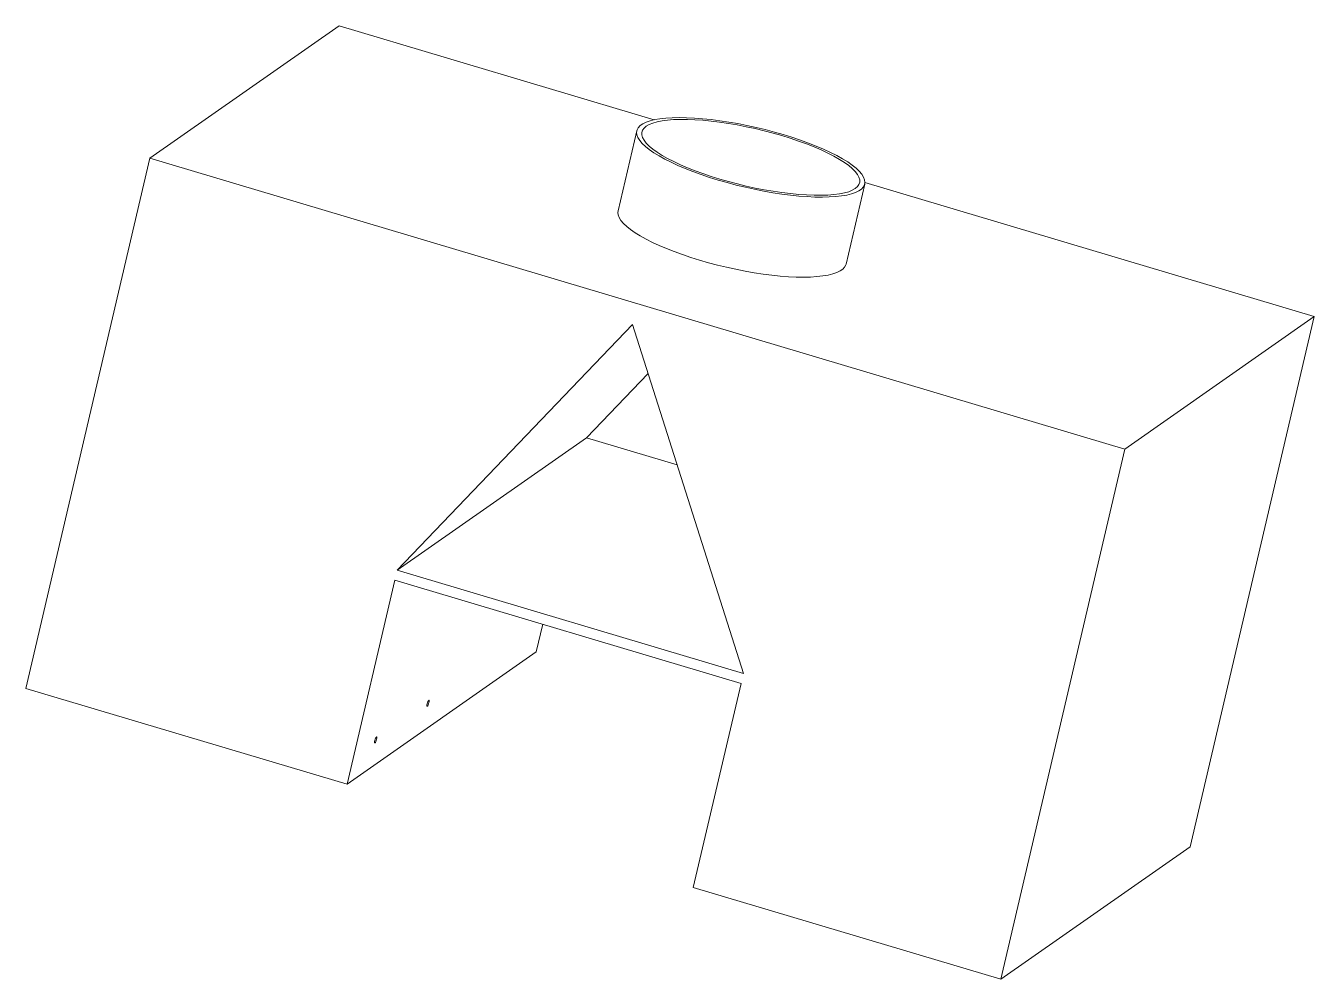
# Model space of a CAD drawing. Header units: millimetres. Extents: x -274 to 332, y -99 to 349.
import ezdxf

# ---------------------------------------------------------------- set-up
doc = ezdxf.new("R2010")
doc.units = ezdxf.units.MM

msp = doc.modelspace()

# ---------------------------------------------------------------- linework, layer by layer
at = {"color": 7, "linetype": 'Continuous', "lineweight": 15}
for p, q in [((-215.26, 286.46), (-126.33, 348.67)), ((-126.33, 348.67), (21.73, 304.49)), ((13.54, 299.35), (4.74, 261.73)), ((-215.26, 286.46), (-273.56, 37.25)), ((242.93, 149.74), (-215.26, 286.46)), ((111.85, 236.68), (120.65, 274.29)), ((120.74, 274.95), (331.86, 211.95)), ((331.86, 211.95), (242.93, 149.74)), ((331.86, 211.95), (273.56, -37.25)), ((11.59, 208.21), (-99.06, 92.83)), ((63.65, 44.28), (11.59, 208.21)), ((-10.13, 155.04), (18.87, 185.28)), ((-99.06, 92.83), (-10.13, 155.04)), ((32.51, 142.32), (-10.13, 155.04)), ((242.93, 149.74), (184.63, -99.46)), ((63.65, 44.28), (-99.06, 92.83)), ((-100.16, 88.13), (-122.6, -7.79)), ((62.55, 39.58), (-100.16, 88.13)), ((-33.67, 54.42), (-30.63, 67.38)), ((-122.6, -7.79), (-33.67, 54.42)), ((-122.6, -7.79), (-273.56, 37.25)), ((40.11, -56.34), (62.55, 39.58)), ((273.56, -37.25), (184.63, -99.46)), ((184.63, -99.46), (40.11, -56.34))]:
    msp.add_line(p, q, dxfattribs=at)
at = {"color": 7, "linetype": 'Continuous', "lineweight": 15, "flags": 128}
for points in [[(51.81, 276.13), (56, 274.93), (60.26, 273.81), (64.56, 272.77), (68.88, 271.82), (73.19, 270.97), (77.46, 270.22), (81.67, 269.58), (85.77, 269.06), (89.76, 268.64), (93.6, 268.35), (97.27, 268.17), (100.74, 268.12), (103.99, 268.19), (107.01, 268.37), (109.76, 268.68), (112.24, 269.11), (114.43, 269.65), (116.31, 270.3), (117.87, 271.06), (119.1, 271.92), (119.99, 272.88), (120.54, 273.93), (120.75, 275.06), (120.6, 276.27), (120.11, 277.54), (119.28, 278.88), (118.11, 280.27), (116.6, 281.7), (114.78, 283.16), (112.64, 284.65), (110.21, 286.15), (107.5, 287.66), (104.53, 289.16), (101.32, 290.64), (97.88, 292.1), (94.25, 293.53), (90.43, 294.91), (86.47, 296.25), (82.38, 297.51), (78.19, 298.71), (73.93, 299.84), (69.63, 300.88), (65.31, 301.82), (61, 302.67), (56.73, 303.42), (52.53, 304.06), (48.42, 304.59), (44.43, 305), (40.59, 305.3), (36.93, 305.47), (33.45, 305.53), (30.2, 305.46), (27.19, 305.27), (24.43, 304.96), (21.95, 304.54), (19.76, 304), (17.88, 303.35), (16.32, 302.59), (15.09, 301.73), (14.2, 300.77), (13.65, 299.72), (13.45, 298.59), (13.59, 297.38), (14.08, 296.1), (14.92, 294.77), (16.09, 293.38), (17.59, 291.95), (19.42, 290.48), (21.55, 289), (23.98, 287.49), (26.69, 285.99), (29.66, 284.49), (32.88, 283), (36.31, 281.54), (39.95, 280.11), (43.76, 278.73), (47.72, 277.4), (51.81, 276.13)], [(52.51, 276.62), (56.61, 275.44), (60.79, 274.34), (65, 273.33), (69.24, 272.41), (73.46, 271.59), (77.63, 270.87), (81.73, 270.27), (85.74, 269.77), (89.61, 269.39), (93.33, 269.13), (96.88, 268.99), (100.21, 268.98), (103.33, 269.08), (106.19, 269.31), (108.79, 269.65), (111.1, 270.12), (113.12, 270.69), (114.82, 271.38), (116.19, 272.17), (117.23, 273.07), (117.92, 274.05), (118.27, 275.13), (118.27, 276.28), (117.91, 277.51), (117.22, 278.8), (116.17, 280.14), (114.8, 281.53), (113.1, 282.96), (111.08, 284.41), (108.76, 285.88), (106.16, 287.35), (103.29, 288.83), (100.18, 290.28), (96.84, 291.72), (93.29, 293.12), (89.57, 294.48), (85.69, 295.78), (81.69, 297.03), (77.58, 298.2), (73.41, 299.3), (69.19, 300.31), (64.96, 301.23), (60.74, 302.05), (56.56, 302.77), (52.46, 303.38), (48.46, 303.87), (44.58, 304.25), (40.86, 304.51), (37.32, 304.65), (33.98, 304.67), (30.87, 304.56), (28, 304.34), (25.4, 303.99), (23.09, 303.53), (21.08, 302.95), (19.38, 302.26), (18.01, 301.47), (16.97, 300.58), (16.27, 299.59), (15.93, 298.52), (15.93, 297.36), (16.28, 296.14), (16.98, 294.85), (18.02, 293.5), (19.4, 292.11), (21.1, 290.69), (23.11, 289.23), (25.43, 287.77), (28.03, 286.29), (30.9, 284.82), (34.02, 283.36), (37.36, 281.93), (40.9, 280.52), (44.63, 279.17), (48.5, 277.86), (52.51, 276.62)], [(4.74, 261.73), (4.65, 260.97), (4.79, 259.76), (5.28, 258.49), (6.12, 257.15), (7.29, 255.76), (8.79, 254.33), (10.62, 252.87), (12.75, 251.38), (15.18, 249.88), (17.89, 248.37), (20.86, 246.87), (24.08, 245.38), (27.51, 243.92), (31.15, 242.5), (34.96, 241.11), (38.92, 239.78), (43.01, 238.51), (47.2, 237.31), (51.46, 236.19), (55.76, 235.15), (60.08, 234.2), (64.39, 233.35), (68.66, 232.61), (72.87, 231.97), (76.97, 231.44), (80.96, 231.03), (84.8, 230.73), (88.47, 230.56), (91.94, 230.5), (95.19, 230.57), (98.21, 230.76), (100.96, 231.07), (103.44, 231.49), (105.63, 232.03), (107.51, 232.68), (109.07, 233.44), (110.3, 234.3), (111.19, 235.26), (111.74, 236.31), (111.85, 236.68)], [(-84.95, 29.95), (-85.04, 29.43), (-85.06, 29.04), (-84.99, 28.83), (-84.86, 28.83), (-84.67, 29.05), (-84.47, 29.45), (-84.27, 29.97), (-84.11, 30.53), (-84.02, 31.05), (-84, 31.45), (-84.06, 31.66), (-84.2, 31.65), (-84.38, 31.43), (-84.59, 31.03), (-84.79, 30.51), (-84.95, 29.95)], [(-109.54, 12.75), (-109.63, 12.23), (-109.65, 11.83), (-109.59, 11.62), (-109.45, 11.63), (-109.27, 11.85), (-109.06, 12.25), (-108.86, 12.77), (-108.71, 13.33), (-108.61, 13.85), (-108.6, 14.24), (-108.66, 14.45), (-108.79, 14.45), (-108.98, 14.23), (-109.18, 13.83), (-109.38, 13.31), (-109.54, 12.75)]]:
    msp.add_lwpolyline(points, dxfattribs=at)

doc.saveas('drawing.dxf')
